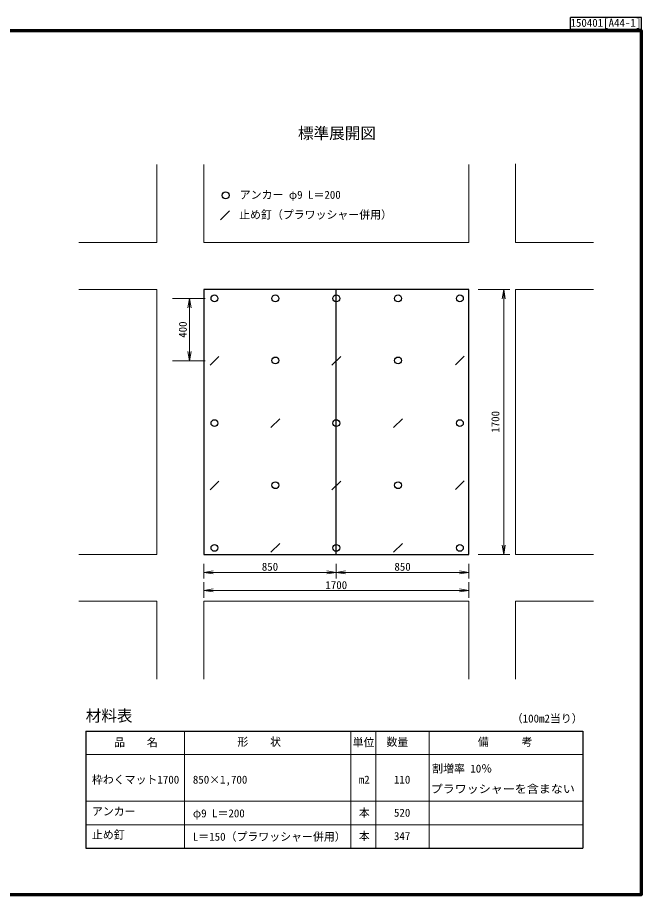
# Model space of a CAD drawing. Units: millimetres, scale not verified. Extents: x 200 to 8200, y 200 to 5825.
# Drawn here: x 4200 to 8200, y 200 to 5825 of the extents above; entities that cross this region are included whole.
import ezdxf
from ezdxf.enums import TextEntityAlignment as Align

# ---------------------------------------------------------------- set-up
doc = ezdxf.new("R2010")
doc.units = ezdxf.units.MM
doc.header["$LTSCALE"] = 20
for name, color, linetype, lineweight in [('C-BGD', 7, 'Continuous', 13), ('C-DOC', 3, 'Continuous', 25), ('C-MTR-FRAM', 5, 'Continuous', 25), ('C-MTR-LINE', 5, 'Continuous', 13), ('C-STR', 7, 'Continuous', 25), ('C-STR-DIM', 1, 'Continuous', 13), ('C-STR-TXT', 7, 'Continuous', 25), ('C-TTL', 1, 'Continuous', 13)]:
    doc.layers.add(name, color=color, linetype=linetype, lineweight=lineweight)
for name, color, linetype in [('C-MTR', 5, 'Continuous'), ('C-MTR-TXT', 5, 'Continuous'), ('C-TTL-TXT', 3, 'Continuous')]:
    doc.layers.add(name, color=color, linetype=linetype)
doc.styles.add('ＭＳ ゴシック', font='')
doc.styles.get('ＭＳ ゴシック').set_extended_font_data('MS Gothic')

msp = doc.modelspace()

# ---------------------------------------------------------------- linework, layer by layer
at = {"layer": 'C-BGD'}
for p, q in [((5093.34, 4881.54), (5093.34, 4381.54)), ((5393.34, 4881.54), (5393.34, 4381.54)), ((7093.34, 4381.54), (7093.34, 4881.54)), ((7393.34, 4886.9), (7393.34, 4381.54)), ((4593.34, 4381.54), (5093.34, 4381.54)), ((5081.52, 4381.54), (5093.34, 4381.54)), ((5393.34, 4381.54), (7093.34, 4381.54)), ((7393.34, 4381.54), (7893.34, 4381.54)), ((5093.34, 4081.54), (4593.34, 4081.54)), ((5093.34, 2381.54), (5093.34, 4081.54)), ((7893.34, 4081.54), (7393.34, 4081.54)), ((7393.34, 4081.54), (7393.34, 2381.54)), ((4593.34, 2381.54), (5093.34, 2381.54)), ((7393.34, 2381.54), (7893.34, 2381.54)), ((4593.34, 2081.54), (5093.34, 2081.54)), ((5093.34, 2081.54), (5093.34, 1581.54)), ((5393.34, 2081.54), (5393.34, 1581.54)), ((5393.34, 2081.54), (7093.34, 2081.54)), ((7093.34, 1581.54), (7093.34, 2081.54)), ((7393.34, 2081.54), (7893.34, 2081.54)), ((7393.34, 2081.54), (7393.34, 1581.54))]:
    msp.add_line(p, q, dxfattribs=at)
at = {"layer": 'C-DOC'}
msp.add_line((7745, 5750), (7745, 5825), dxfattribs=at)
msp.add_lwpolyline([(7745, 5750), (8200, 5750), (8200, 5825), (7745, 5825)], dxfattribs=at)
at = {"layer": 'C-MTR-FRAM'}
for p, q in [((4636.81, 1247.49), (7823.56, 1247.49)), ((4636.81, 1247.49), (4636.81, 497.49)), ((7823.56, 1247.49), (7823.56, 497.49)), ((4636.81, 497.49), (7823.56, 497.49))]:
    msp.add_line(p, q, dxfattribs=at)
at = {"layer": 'C-MTR-LINE'}
for p, q in [((5271.39, 1247.49), (5271.39, 497.49)), ((6336.18, 1247.49), (6336.18, 497.49)), ((6496.18, 1247.49), (6496.18, 497.49)), ((6839.06, 1247.49), (6839.06, 497.49)), ((4636.81, 1097.49), (7823.56, 1097.49)), ((4636.81, 797.49), (7823.56, 797.49)), ((4636.81, 647.49), (7823.56, 647.49))]:
    msp.add_line(p, q, dxfattribs=at)
at = {"layer": 'C-STR'}
for p, q in [((5393.34, 4081.54), (5393.34, 2381.54)), ((7093.34, 4081.54), (5393.34, 4081.54)), ((6243.34, 2381.54), (6243.34, 4081.54)), ((7093.34, 2381.54), (7093.34, 4081.54)), ((5434.27, 3594.77), (5490.84, 3651.34)), ((6215.06, 3594.77), (6271.63, 3651.34)), ((7007.65, 3597.05), (7064.21, 3653.62)), ((5824.67, 3195.05), (5881.23, 3251.62)), ((6611.35, 3195.05), (6667.92, 3251.62)), ((5434.27, 2794.77), (5490.84, 2851.34)), ((6215.06, 2794.77), (6271.63, 2851.34)), ((7007.65, 2797.05), (7064.21, 2853.62)), ((5824.67, 2395.05), (5881.23, 2451.62)), ((6611.35, 2395.05), (6667.92, 2451.62)), ((5393.34, 2381.54), (7093.34, 2381.54))]:
    msp.add_line(p, q, dxfattribs=at)
for centre in [(5462.56, 4023.34), (5852.95, 4023.34), (6243.34, 4023.34), (6639.64, 4023.34), (7035.93, 4023.34), (5852.95, 3625.34), (6639.64, 3625.34), (5462.56, 3223.34), (6243.34, 3223.34), (7035.93, 3223.34), (5852.95, 2825.34), (6639.64, 2825.34), (5462.56, 2423.34), (6243.34, 2423.34), (7035.93, 2423.34)]:
    msp.add_circle(centre, 22, dxfattribs=at)
at = {"layer": 'C-STR-DIM'}
for p, q in [((7153.34, 4081.54), (7356.89, 4081.54)), ((7316.89, 2381.54), (7316.89, 4081.54)), ((5402.56, 4023.34), (5192.73, 4023.34)), ((5302.22, 3623.34), (5302.22, 4023.34)), ((5402.56, 3623.34), (5192.73, 3623.34)), ((7153.34, 2381.54), (7356.89, 2381.54)), ((5393.34, 2321.54), (5393.34, 2226.16)), ((6243.34, 2321.54), (6243.34, 2226.16)), ((7093.34, 2321.54), (7093.34, 2226.16)), ((5393.34, 2266.16), (6243.34, 2266.16)), ((6243.34, 2266.16), (7093.34, 2266.16)), ((5393.34, 2202.96), (5393.34, 2102.96)), ((7093.34, 2202.96), (7093.34, 2102.96)), ((5393.34, 2150.82), (7093.34, 2150.82))]:
    msp.add_line(p, q, dxfattribs=at)
for points in [[(7326.89, 4021.54), (7316.89, 4081.54), (7306.89, 4021.54)], [(5312.22, 3963.34), (5302.22, 4023.34), (5292.22, 3963.34)], [(5292.22, 3683.34), (5302.22, 3623.34), (5312.22, 3683.34)], [(7306.89, 2441.54), (7316.89, 2381.54), (7326.89, 2441.54)], [(5453.34, 2276.16), (5393.34, 2266.16), (5453.34, 2256.16)], [(6183.34, 2256.16), (6243.34, 2266.16), (6183.34, 2276.16)], [(6303.34, 2276.16), (6243.34, 2266.16), (6303.34, 2256.16)], [(7033.34, 2256.16), (7093.34, 2266.16), (7033.34, 2276.16)], [(5453.34, 2160.82), (5393.34, 2150.82), (5453.34, 2140.82)], [(7033.34, 2140.82), (7093.34, 2150.82), (7033.34, 2160.82)]]:
    msp.add_lwpolyline(points, dxfattribs=at)
at = {"layer": 'C-STR-TXT'}
msp.add_line((5501.58, 4528.32), (5558.14, 4584.89), dxfattribs=at)
msp.add_circle((5533.75, 4684.53), 22, dxfattribs=at)
at = {"layer": 'C-TTL'}
msp.add_line((5302.22, 4023.34), (5302.22, 3623.34), dxfattribs=at)
msp.add_line((5302.22, 4023.34), (5302.22, 3623.34), dxfattribs=at)
at = {"layer": 'C-TTL', "color": 2, "lineweight": 70}
msp.add_lwpolyline([(200, 200), (8200, 200), (8200, 5740), (200, 5740)], close=True, dxfattribs=at)

# ---------------------------------------------------------------- texts
at = {"layer": 'C-DOC', "style": 'ＭＳ ゴシック'}
msp.add_text('150401[A44-1]', height=51.32, dxfattribs=at).set_placement((7745, 5750), align=Align.BOTTOM_LEFT)
at = {"layer": 'C-MTR', "style": 'ＭＳ ゴシック'}
msp.add_text('材料表', height=73.31, dxfattribs=at).set_placement((4636.81, 1287.49), align=Align.BOTTOM_LEFT)
at = {"layer": 'C-MTR-TXT', "style": 'ＭＳ ゴシック'}
for s, p in [('（100m2当り）', (7368.56, 1287.49)), ('\u3000品\u3000\u3000名\u3000', (4749.14, 1134.97)), ('\u3000形\u3000\u3000状\u3000', (5539.17, 1137.49)), ('単位', (6347.99, 1134.76)), ('数量', (6565.18, 1137.49)), ('アンカー', (4676.81, 691.64)), ('φ9 L＝200', (5324.12, 679.33)), ('本', (6387.91, 683.33)), ('止め釘', (4676.81, 541.64)), ('L＝150（プラワッシャー併用）', (5324.12, 529.33)), ('本', (6387.91, 533.33))]:
    msp.add_text(s, height=51.32, dxfattribs=at).set_placement(p, align=Align.BOTTOM_LEFT)
for s, p in [('\u3000備\u3000\u3000\u3000考\u3000', (7571.08, 1137.49)), ('520', (6718.14, 683.33)), ('347', (6718.14, 533.33))]:
    msp.add_text(s, height=51.32, dxfattribs=at).set_placement(p, align=Align.BOTTOM_RIGHT)
for s, p in [('割増率 10％', (6857.97, 1007.25)), ('枠わくマット1700', (4676.81, 936.4)), ('850×1,700', (5324.12, 936.4)), ('m2', (6387.91, 936.4))]:
    msp.add_text(s, height=51.32, dxfattribs=at).set_placement(p, align=Align.MIDDLE_LEFT)
msp.add_text('110', height=51.32, dxfattribs=at).set_placement((6718.14, 936.4), align=Align.MIDDLE_RIGHT)
at = {"layer": 'C-MTR-TXT', "style": 'ＭＳ ゴシック', "width": 1.1}
msp.add_text('プラワッシャーを含まない', height=51.32, dxfattribs=at).set_placement((6848.87, 835.53), align=Align.BOTTOM_LEFT)
at = {"layer": 'C-STR-DIM', "color": 7, "style": 'ＭＳ ゴシック'}
for s, p in [('400', (5259.32, 3823.19)), ('1700', (7263.44, 3231.54))]:
    msp.add_text(s, height=51.32, rotation=90, dxfattribs=at).set_placement(p, align=Align.MIDDLE_CENTER)
for s, p in [('850', (5818.34, 2302.16)), ('850', (6668.34, 2302.16)), ('1700', (6243.34, 2184.52))]:
    msp.add_text(s, height=51.32, dxfattribs=at).set_placement(p, align=Align.MIDDLE_CENTER)
at = {"layer": 'C-STR-TXT', "style": 'ＭＳ ゴシック'}
for s, p in [('アンカー φ9 L＝200', (5624.58, 4646.97)), ('止め釘（プラワッシャー併用）', (5620.69, 4519.05))]:
    msp.add_text(s, height=51.32, dxfattribs=at).set_placement(p, align=Align.BOTTOM_LEFT)
at = {"layer": 'C-TTL-TXT', "color": 7, "style": 'ＭＳ ゴシック'}
msp.add_text('標準展開図', height=73.31, dxfattribs=at).set_placement((5997.87, 5024.42), align=Align.BOTTOM_LEFT)

doc.saveas('drawing.dxf')
